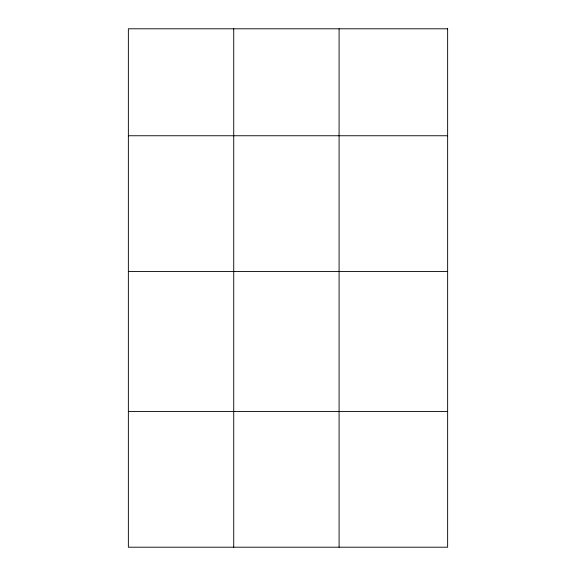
<?xml version="1.0" encoding="UTF-8"?>
<svg xmlns="http://www.w3.org/2000/svg" width="576" height="576" viewBox="0 0 576 576"><rect width="100%" height="100%" fill="white"/><g stroke="black" fill="none" stroke-linecap="round" stroke-linejoin="round"><path stroke-width="0.86" d="M128.362 135.749L447.638 135.749M128.362 271.526L447.638 271.526M128.362 411.422L447.638 411.422M339.084 28.8L339.084 547.2M233.726 28.8L233.726 547.2M447.638 28.8L128.362 28.8L128.362 547.2L447.638 547.2L447.638 28.8"/></g></svg>
